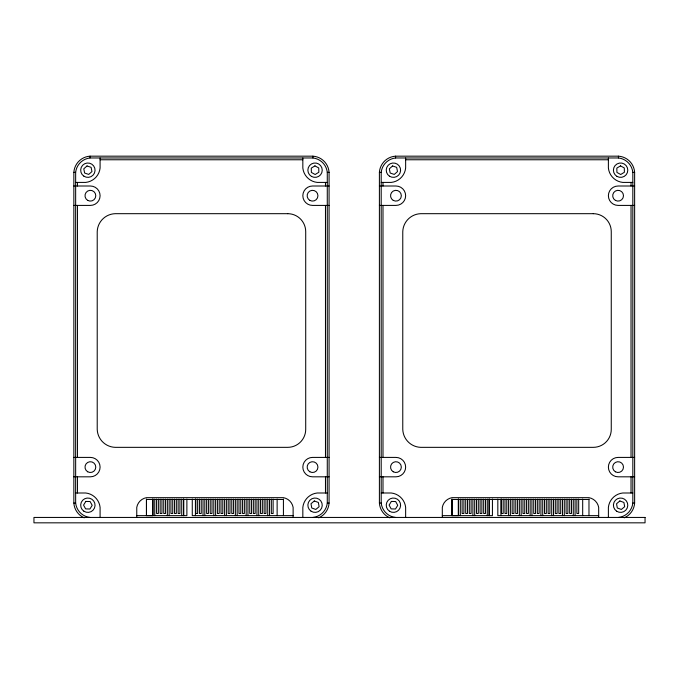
<?xml version="1.0" encoding="UTF-8"?>
<svg xmlns="http://www.w3.org/2000/svg" width="679" height="679" viewBox="0 0 679 679"><rect width="100%" height="100%" fill="white"/><g stroke="black" fill="none" stroke-linecap="round" stroke-linejoin="round"><path stroke-width="1.02" d="M152.758 499.048L152.758 515.641L146.46 515.641L146.46 499.048M152.97 515.641L152.97 499.099M156.56 499.082L156.56 513.477L158.36 513.477L158.36 499.082M160.159 499.082L160.159 513.477L161.958 513.477L161.958 499.082M163.749 499.082L163.749 513.477L165.549 513.477L165.549 499.082M167.348 515.641L167.348 499.099M170.938 499.082L170.938 513.477L172.738 513.477L172.738 499.082M174.537 499.082L174.537 513.477L176.336 513.477L176.336 499.082M178.127 499.082L178.127 513.477L179.927 513.477L179.927 499.082M181.726 515.641L181.726 499.099M183.737 515.641L183.737 499.048M186.886 499.04L186.878 515.641L136.759 515.641M199.431 499.082L199.431 513.485L201.23 513.485L201.23 499.082M210.218 499.082L210.218 513.485L212.009 513.485L212.009 499.082M217.407 499.082L217.407 513.485L219.198 513.485L219.198 499.082M220.998 499.082L220.998 513.485L222.797 513.485L222.797 499.082M231.785 499.082L231.785 513.485L233.576 513.485L233.576 499.082M256.942 515.641L256.942 499.099M458.308 499.048L458.308 515.641L452.01 515.641L452.01 499.048M458.52 515.641L458.52 499.099M462.11 499.082L462.11 513.477L463.91 513.477L463.91 499.082M465.709 499.082L465.709 513.477L467.508 513.477L467.508 499.082M469.299 499.082L469.299 513.477L471.099 513.477L471.099 499.082M472.898 515.641L472.898 499.099M476.488 499.082L476.488 513.477L478.288 513.477L478.288 499.082M480.087 499.082L480.087 513.477L481.886 513.477L481.886 499.082M483.677 499.082L483.677 513.477L485.477 513.477L485.477 499.082M487.276 515.641L487.276 499.099M489.287 515.641L489.287 499.048M492.436 499.04L492.428 515.641L442.309 515.641M504.981 499.082L504.981 513.485L506.78 513.485L506.78 499.082M515.768 499.082L515.768 513.485L517.559 513.485L517.559 499.082M522.957 499.082L522.957 513.485L524.748 513.485L524.748 499.082M526.548 499.082L526.548 513.485L528.347 513.485L528.347 499.082M537.335 499.082L537.335 513.485L539.126 513.485L539.126 499.082M562.492 515.641L562.492 499.099M84.23 517.831A17.323 17.323 0 0 1 73.85 503.063L73.85 172.347A17.323 17.323 0 0 1 90.027 156.17L312.9 156.17A17.323 17.323 0 0 1 329.077 172.347L329.077 503.063A17.323 17.323 0 0 1 318.697 517.831M389.78 517.831A17.323 17.323 0 0 1 379.4 503.063L379.4 172.347A17.323 17.323 0 0 1 395.577 156.17L618.45 156.17A17.323 17.323 0 0 1 634.627 172.347L634.627 503.063A17.323 17.323 0 0 1 624.247 517.831M90.027 517.44A16.177 16.177 0 0 1 75.649 503.063L75.649 172.347A16.177 16.177 0 0 1 90.027 157.969L312.9 157.969A16.177 16.177 0 0 1 327.278 172.347L327.278 503.063A16.177 16.177 0 0 1 312.9 517.44M395.577 517.44A16.177 16.177 0 0 1 381.199 503.063L381.199 172.347A16.177 16.177 0 0 1 395.577 157.969L618.45 157.969A16.177 16.177 0 0 1 632.828 172.347L632.828 503.063A16.177 16.177 0 0 1 618.45 517.44M100.093 159.769L302.834 159.769M405.643 159.769L608.384 159.769M73.85 172.347L75.649 172.347M327.278 172.347L329.077 172.347M379.4 172.347L381.199 172.347M632.828 172.347L634.627 172.347M75.649 182.413L85.715 182.413A16.177 16.177 0 0 0 100.093 168.036L100.093 157.969M327.278 182.413L317.212 182.413A16.177 16.177 0 0 1 302.834 168.036L302.834 157.969M381.199 182.413L391.265 182.413A16.177 16.177 0 0 0 405.643 168.036L405.643 157.969M632.828 182.413L622.762 182.413A16.177 16.177 0 0 1 608.384 168.036L608.384 157.969M73.85 186.004L90.383 186.004A9.71 9.71 0 0 1 100.093 195.713A9.71 9.71 0 0 1 90.383 205.414L73.85 205.414M329.077 186.004L312.544 186.004A9.71 9.71 0 0 0 302.834 195.713A9.71 9.71 0 0 0 312.544 205.414L329.077 205.414M379.4 186.004L395.933 186.004A9.71 9.71 0 0 1 405.643 195.713A9.71 9.71 0 0 1 395.933 205.414L379.4 205.414M634.627 186.004L618.094 186.004A9.71 9.71 0 0 0 608.384 195.713A9.71 9.71 0 0 0 618.094 205.414L634.627 205.414M73.85 457.408L90.383 457.408A9.71 9.71 0 0 1 100.093 467.11A9.71 9.71 0 0 1 90.383 476.819L73.85 476.819M329.077 457.408L312.544 457.408A9.71 9.71 0 0 0 302.834 467.11A9.71 9.71 0 0 0 312.544 476.819L329.077 476.819M379.4 457.408L395.933 457.408A9.71 9.71 0 0 1 405.643 467.11A9.71 9.71 0 0 1 395.933 476.819L379.4 476.819M634.627 457.408L618.094 457.408A9.71 9.71 0 0 0 608.384 467.11A9.71 9.71 0 0 0 618.094 476.819L634.627 476.819M75.649 492.996L85.715 492.996A16.177 16.177 0 0 1 100.093 507.374L100.093 517.44M327.278 492.996L317.212 492.996A16.177 16.177 0 0 0 302.834 507.374L302.834 517.44M381.199 492.996L391.265 492.996A16.177 16.177 0 0 1 405.643 507.374L405.643 517.44M632.828 492.996L622.762 492.996A16.177 16.177 0 0 0 608.384 507.374L608.384 517.44M283.423 499.464L146.46 499.464L146.46 515.641M588.973 499.464L452.01 499.464L452.01 515.641M73.85 503.063L75.649 503.063M327.278 503.063L329.077 503.063M379.4 503.063L381.199 503.063M632.828 503.063L634.627 503.063M293.124 515.641L192.276 515.633L192.276 499.04M598.674 515.641L497.826 515.633L497.826 499.04M631.029 182.413L631.029 186.004M631.029 205.414L631.029 457.408M631.029 476.819L631.029 492.996M618.45 156.17L618.45 157.969M598.674 517.44L598.674 507.374A12.001 12.001 0 0 0 588.973 497.665L452.01 497.665A12.001 12.001 0 0 0 442.309 507.374L442.309 517.44M588.973 499.048L588.973 515.641M582.684 499.048L582.684 515.641M578.669 499.082L578.669 513.485L576.878 513.485L576.878 499.082M575.079 499.099L575.079 515.641M573.28 499.099L573.28 515.641M571.48 499.082L571.48 513.485L569.681 513.485L569.681 499.082M567.89 499.082L567.89 513.485L566.091 513.485L566.091 499.082M564.291 499.099L564.291 515.641M560.701 499.082L560.701 513.485L558.902 513.485L558.902 499.082M557.103 499.082L557.103 513.485L555.303 513.485L555.303 499.082M553.512 499.099L553.512 515.641M551.713 499.099L551.713 515.641M549.914 499.082L549.914 513.485L548.114 513.485L548.114 499.082M546.323 499.082L546.323 513.485L544.524 513.485L544.524 499.082M542.725 499.099L542.725 515.641M540.925 499.099L540.925 515.641M535.536 499.082L535.536 513.485L533.736 513.485L533.736 499.082M531.937 499.099L531.937 515.641M530.146 499.099L530.146 515.641M521.158 499.099L521.158 515.641M519.359 499.099L519.359 515.641M513.969 499.082L513.969 513.485L512.17 513.485L512.17 499.082M510.37 499.099L510.37 515.641M508.571 499.099L508.571 515.641M503.181 499.082L503.181 513.485L501.382 513.485L501.382 499.082M500.966 499.048L500.966 515.641M489.075 499.099L489.075 515.641M474.697 499.099L474.697 515.641M460.32 499.099L460.311 515.641M395.577 156.17L395.577 157.969M382.998 182.413L382.998 186.004M382.998 205.414L382.998 457.408M382.998 476.819L382.998 492.996M325.479 182.413L325.479 186.004M325.479 205.414L325.479 457.408M325.479 476.819L325.479 492.996M312.9 156.17L312.9 157.969M293.124 517.44L293.124 507.374A12.001 12.001 0 0 0 283.423 497.665L146.46 497.665A12.001 12.001 0 0 0 136.759 507.374L136.759 517.44M283.423 499.048L283.423 515.641M277.134 499.048L277.134 515.641M273.119 499.082L273.119 513.485L271.328 513.485L271.328 499.082M269.529 499.099L269.529 515.641M267.73 499.099L267.73 515.641M265.93 499.082L265.93 513.485L264.131 513.485L264.131 499.082M262.34 499.082L262.34 513.485L260.541 513.485L260.541 499.082M258.741 499.099L258.741 515.641M255.151 499.082L255.151 513.485L253.352 513.485L253.352 499.082M251.553 499.082L251.553 513.485L249.753 513.485L249.753 499.082M247.962 499.099L247.962 515.641M246.163 499.099L246.163 515.641M244.364 499.082L244.364 513.485L242.564 513.485L242.564 499.082M240.773 499.082L240.773 513.485L238.974 513.485L238.974 499.082M237.175 499.099L237.175 515.641M235.375 499.099L235.375 515.641M229.986 499.082L229.986 513.485L228.186 513.485L228.186 499.082M226.387 499.099L226.387 515.641M224.596 499.099L224.596 515.641M215.608 499.099L215.608 515.641M213.809 499.099L213.809 515.641M208.419 499.082L208.419 513.485L206.62 513.485L206.62 499.082M204.82 499.099L204.82 515.641M203.021 499.099L203.021 515.641M197.631 499.082L197.631 513.485L195.832 513.485L195.832 499.082M195.416 499.048L195.416 515.641M183.525 499.099L183.525 515.641M169.147 499.099L169.147 515.641M154.77 499.099L154.761 515.641M90.027 156.17L90.027 157.969M77.448 182.413L77.448 186.004M77.448 205.414L77.448 457.408M77.448 476.819L77.448 492.996M85.817 501.425L83.559 505.091L85.613 508.894L89.925 509.012L92.183 505.337L90.129 501.543L85.817 501.425M391.367 501.425L389.109 505.091L391.163 508.894L395.475 509.012L397.733 505.337L395.679 501.543L391.367 501.425M87.022 165.956L83.789 168.808L84.629 173.035L88.72 174.418L91.954 171.575L91.113 167.34L87.022 165.956M392.572 165.956L389.339 168.808L390.179 173.035L394.27 174.418L397.504 171.575L396.663 167.34L392.572 165.956M314.309 500.966L310.999 503.742L311.754 507.985L315.803 509.462L319.113 506.695L318.358 502.443L314.309 500.966M619.859 500.966L616.549 503.742L617.304 507.985L621.353 509.462L624.663 506.695L623.908 502.443L619.859 500.966M314.954 165.88L311.271 168.12L311.372 172.432L315.158 174.503L318.841 172.262L318.74 167.951L314.954 165.88M620.504 165.88L616.821 168.12L616.922 172.432L620.708 174.503L624.391 172.262L624.29 167.951L620.504 165.88M287.735 213.681L115.192 213.681A18.562 18.562 0 0 0 97.216 231.658L97.216 429.366A18.562 18.562 0 0 0 115.192 447.342L287.735 447.342A17.977 17.977 0 0 0 305.711 429.366L305.711 231.658A17.977 17.977 0 0 0 287.735 213.681M593.285 213.681L420.742 213.681A18.562 18.562 0 0 0 402.766 231.658L402.766 429.366A18.562 18.562 0 0 0 420.742 447.342L593.285 447.342A17.977 17.977 0 0 0 611.261 429.366L611.261 231.658A17.977 17.977 0 0 0 593.285 213.681M645.05 517.44L33.95 517.44L33.95 522.83L645.05 522.83L645.05 517.44M615.395 471.778A5.39 5.39 0 0 0 623.483 467.11A5.39 5.39 0 0 0 615.395 462.441A5.39 5.39 0 0 0 615.395 471.778M616.625 511.202A7.189 7.189 0 0 0 627.778 505.668A7.189 7.189 0 0 0 617.406 498.776A7.189 7.189 0 0 0 616.625 511.202M389.44 511.202A7.189 7.189 0 0 0 400.593 505.668A7.189 7.189 0 0 0 390.221 498.776A7.189 7.189 0 0 0 389.44 511.202M615.395 200.381A5.39 5.39 0 0 0 623.483 195.713A5.39 5.39 0 0 0 615.395 191.045A5.39 5.39 0 0 0 615.395 200.381M617.007 176.413A7.189 7.189 0 0 0 627.795 170.191A7.189 7.189 0 0 0 617.007 163.962A7.189 7.189 0 0 0 617.007 176.413M389.44 176.175A7.189 7.189 0 0 0 400.593 170.641A7.189 7.189 0 0 0 390.221 163.749A7.189 7.189 0 0 0 389.44 176.175M393.243 200.381A5.39 5.39 0 0 0 401.331 195.713A5.39 5.39 0 0 0 393.243 191.045A5.39 5.39 0 0 0 393.243 200.381M393.243 471.778A5.39 5.39 0 0 0 401.331 467.11A5.39 5.39 0 0 0 393.243 462.441A5.39 5.39 0 0 0 393.243 471.778M309.845 471.778A5.39 5.39 0 0 0 317.933 467.11A5.39 5.39 0 0 0 309.845 462.441A5.39 5.39 0 0 0 309.845 471.778M311.075 511.202A7.189 7.189 0 0 0 322.228 505.668A7.189 7.189 0 0 0 311.856 498.776A7.189 7.189 0 0 0 311.075 511.202M83.89 511.202A7.189 7.189 0 0 0 95.043 505.668A7.189 7.189 0 0 0 84.671 498.776A7.189 7.189 0 0 0 83.89 511.202M309.845 200.381A5.39 5.39 0 0 0 317.933 195.713A5.39 5.39 0 0 0 309.845 191.045A5.39 5.39 0 0 0 309.845 200.381M311.457 176.413A7.189 7.189 0 0 0 322.245 170.191A7.189 7.189 0 0 0 311.457 163.962A7.189 7.189 0 0 0 311.457 176.413M83.89 176.175A7.189 7.189 0 0 0 95.043 170.641A7.189 7.189 0 0 0 84.671 163.749A7.189 7.189 0 0 0 83.89 176.175M87.693 200.381A5.39 5.39 0 0 0 95.781 195.713A5.39 5.39 0 0 0 87.693 191.045A5.39 5.39 0 0 0 87.693 200.381M87.693 471.778A5.39 5.39 0 0 0 95.781 467.11A5.39 5.39 0 0 0 87.693 462.441A5.39 5.39 0 0 0 87.693 471.778"/></g></svg>
